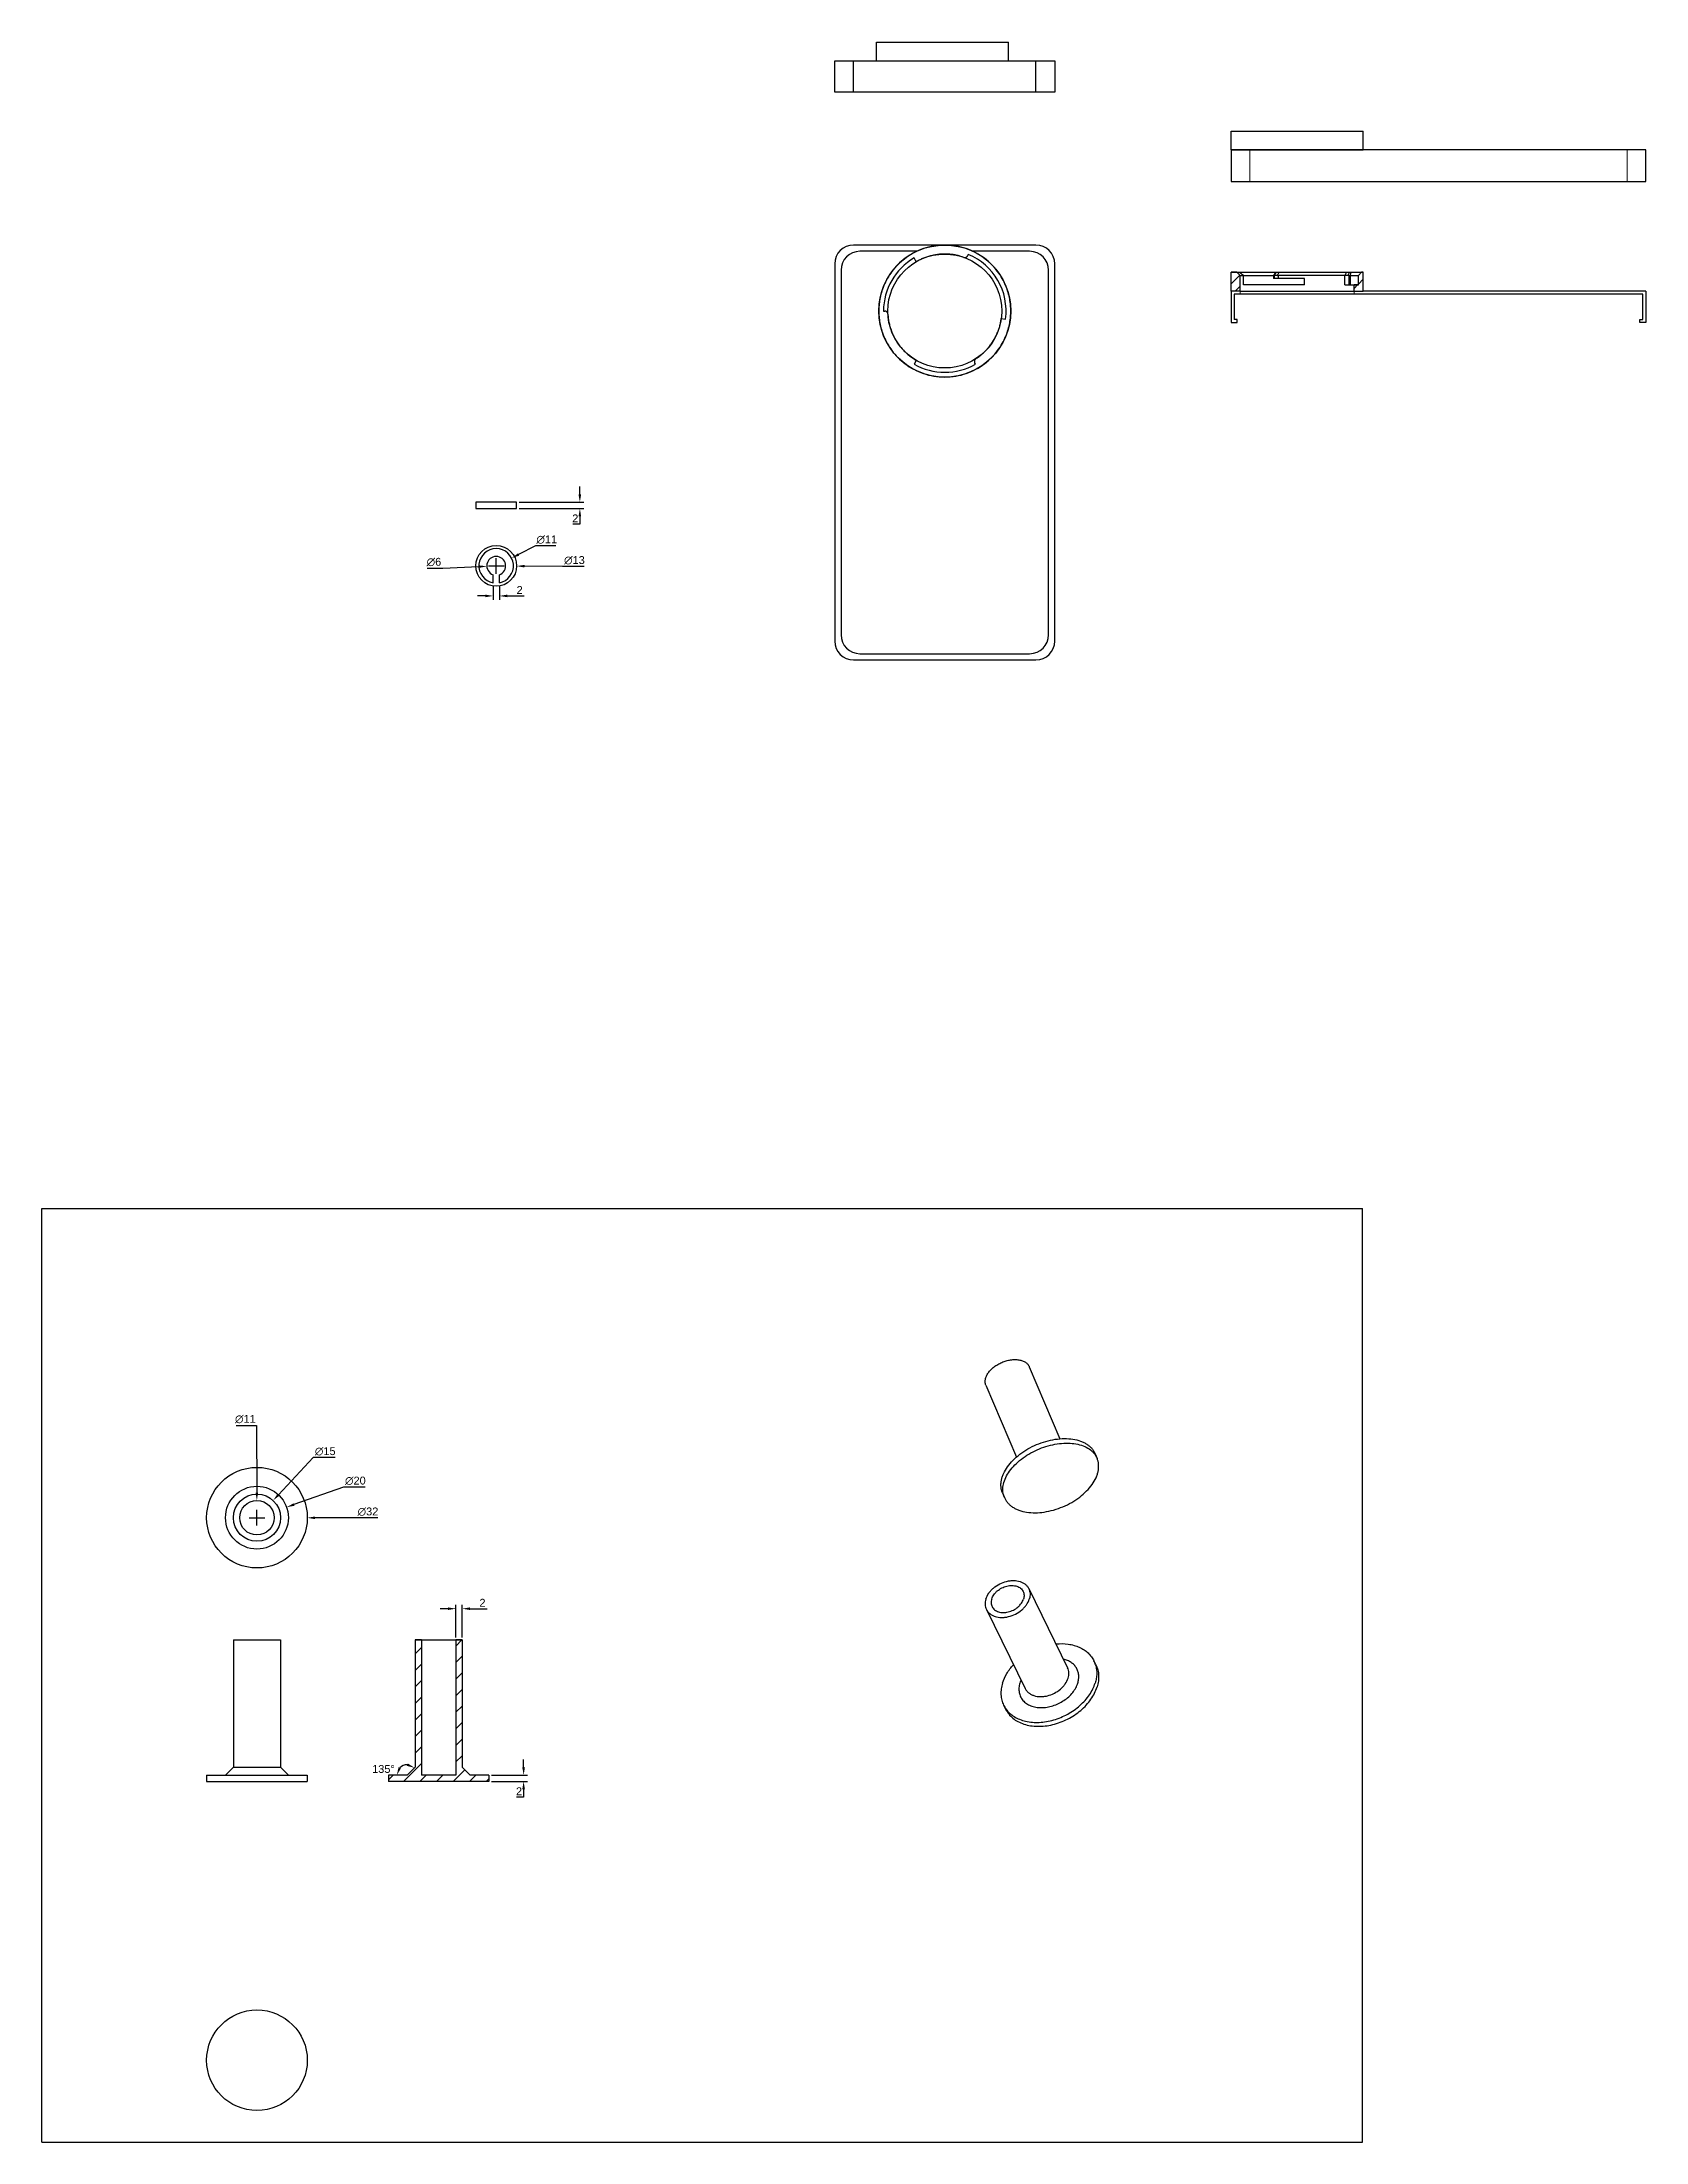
# Model space of a CAD drawing. Header units: millimetres. Extents: x 1074 to 3290, y 957 to 1671.
# Drawn here: x 2780 to 3290, y 957 to 1625 of the extents above; entities that cross this region are included whole.
import ezdxf

# ---------------------------------------------------------------- set-up
doc = ezdxf.new("R2010")
doc.units = ezdxf.units.MM
doc.linetypes.add('CENTER2', pattern=[25, 16, -3, 3, -3])
doc.layers.add('02___PRT_ALL_AXES', color=7, linetype='Continuous')
doc.layers.add('axis lines', color=7, linetype='CENTER2', lineweight=0)
doc.layers.add('Outlines', color=7, linetype='Continuous', lineweight=30)
doc.styles.get("Standard").update_dxf_attribs({"font": 'arial.ttf'})
doc.dimstyles.new('ISO-25', dxfattribs={"dimscale": 0, "dimtxt": 2.5, "dimasz": 2.5, "dimexe": 1.254, "dimexo": 0.8, "dimtad": 1, "dimtoh": 1, "dimdec": 1, "dimrnd": 0.5, "dimdsep": 46, "dimtxsty": 'Standard', "dimcen": 2.5, "dimadec": 0, "dimazin": 0, "dimtfac": 1, "dimtdec": 1, "dimtofl": 0, "dimtmove": 0, "dimatfit": 3, "dimfxl": 1, "dimarcsym": 0})

# ---------------------------------------------------------------- blocks, each defined once
blk = doc.blocks.new('*D198')
at = {"color": 0, "lineweight": -2, "transparency": 16777216}
for p, q in [((2933.31, 1075.81), (2933.31, 1078.31)), ((2923.08, 1073.31), (2934.57, 1073.31)), ((2923.08, 1071.31), (2934.57, 1071.31)), ((2933.31, 1066.31), (2931.03, 1066.31)), ((2933.31, 1068.81), (2933.31, 1066.31))]:
    blk.add_line(p, q, dxfattribs=at)
at = {"color": 0, "transparency": 16777216}
for points in [[(2932.89, 1075.81), (2933.73, 1075.81), (2933.31, 1073.31)], [(2932.89, 1068.81), (2933.73, 1068.81), (2933.31, 1071.31)]]:
    blk.add_solid(points, dxfattribs=at)
at = {"layer": 'Defpoints', "color": 0, "transparency": 16777216}
for p in [(2922.28, 1073.31), (2922.28, 1071.31), (2933.31, 1071.31)]:
    blk.add_point(p, dxfattribs=at)
at = {"color": 0, "transparency": 16777216, "insert": (2931.86, 1068.19), "char_height": 2.5, "attachment_point": 5}
blk.add_mtext('2', dxfattribs=at)
blk = doc.blocks.new('*D199')
at = {"color": 0, "lineweight": -2, "transparency": 16777216}
for p, q in [((2909.28, 1126.27), (2906.78, 1126.27)), ((2911.78, 1117.11), (2911.78, 1127.52)), ((2913.78, 1117.11), (2913.78, 1127.52)), ((2916.28, 1126.27), (2921.69, 1126.27))]:
    blk.add_line(p, q, dxfattribs=at)
at = {"color": 0, "transparency": 16777216}
for points in [[(2909.28, 1126.68), (2909.28, 1125.85), (2911.78, 1126.27)], [(2916.28, 1126.68), (2916.28, 1125.85), (2913.78, 1126.27)]]:
    blk.add_solid(points, dxfattribs=at)
at = {"layer": 'Defpoints', "color": 0, "transparency": 16777216}
for p in [(2913.78, 1126.27), (2911.78, 1116.31), (2913.78, 1116.31)]:
    blk.add_point(p, dxfattribs=at)
at = {"color": 0, "transparency": 16777216, "insert": (2920.23, 1128.15), "char_height": 2.5, "attachment_point": 5}
blk.add_mtext('2', dxfattribs=at)
blk = doc.blocks.new('*D200')
at = {"color": 0, "lineweight": -2, "transparency": 16777216}
for p, q in [((2848.49, 1152.72), (2848.49, 1157.72)), ((2845.99, 1155.22), (2850.99, 1155.22)), ((2880.04, 1155.15), (2866.99, 1155.18)), ((2886.94, 1155.15), (2880.04, 1155.15))]:
    blk.add_line(p, q, dxfattribs=at)
at = {"color": 0, "transparency": 16777216}
blk.add_solid([(2866.99, 1155.59), (2866.99, 1154.76), (2864.49, 1155.18)], dxfattribs=at)
at = {"layer": 'Defpoints', "color": 0, "transparency": 16777216}
for p in [(2832.49, 1155.25), (2864.49, 1155.18)]:
    blk.add_point(p, dxfattribs=at)
at = {"color": 0, "transparency": 16777216, "insert": (2883.8, 1157.12), "char_height": 2.5, "attachment_point": 5}
blk.add_mtext('∅32', dxfattribs=at)
blk = doc.blocks.new('*D201')
at = {"color": 0, "lineweight": -2, "transparency": 16777216}
for p, q in [((2876.02, 1164.96), (2860.27, 1159.39)), ((2882.94, 1164.96), (2876.02, 1164.96)), ((2848.49, 1152.72), (2848.49, 1157.72)), ((2845.99, 1155.22), (2850.99, 1155.22))]:
    blk.add_line(p, q, dxfattribs=at)
at = {"color": 0, "transparency": 16777216}
blk.add_solid([(2860.13, 1159.78), (2860.41, 1159), (2857.92, 1158.56)], dxfattribs=at)
at = {"layer": 'Defpoints', "color": 0, "transparency": 16777216}
for p in [(2857.92, 1158.56), (2839.06, 1151.88)]:
    blk.add_point(p, dxfattribs=at)
at = {"color": 0, "transparency": 16777216, "insert": (2879.79, 1166.93), "char_height": 2.5, "attachment_point": 5}
blk.add_mtext('∅20', dxfattribs=at)
blk = doc.blocks.new('*D202')
at = {"color": 0, "lineweight": -2, "transparency": 16777216}
for p, q in [((2866.42, 1174.33), (2855.33, 1162.51)), ((2873.36, 1174.33), (2866.42, 1174.33)), ((2848.49, 1152.72), (2848.49, 1157.72)), ((2845.99, 1155.22), (2850.99, 1155.22))]:
    blk.add_line(p, q, dxfattribs=at)
at = {"color": 0, "transparency": 16777216}
blk.add_solid([(2855.03, 1162.8), (2855.64, 1162.23), (2853.62, 1160.69)], dxfattribs=at)
at = {"layer": 'Defpoints', "color": 0, "transparency": 16777216}
for p in [(2853.62, 1160.69), (2843.36, 1149.75)]:
    blk.add_point(p, dxfattribs=at)
at = {"color": 0, "transparency": 16777216, "insert": (2870.2, 1176.3), "char_height": 2.5, "attachment_point": 5}
blk.add_mtext('∅15', dxfattribs=at)
blk = doc.blocks.new('*D203')
at = {"color": 0, "lineweight": -2, "transparency": 16777216}
for p, q in [((2841.89, 1184.59), (2848.33, 1184.59)), ((2848.33, 1184.59), (2848.45, 1163.22)), ((2848.49, 1152.72), (2848.49, 1157.72)), ((2845.99, 1155.22), (2850.99, 1155.22))]:
    blk.add_line(p, q, dxfattribs=at)
at = {"color": 0, "transparency": 16777216}
blk.add_solid([(2848.86, 1163.22), (2848.03, 1163.22), (2848.46, 1160.72)], dxfattribs=at)
at = {"layer": 'Defpoints', "color": 0, "transparency": 16777216}
for p in [(2848.46, 1160.72), (2848.52, 1149.72)]:
    blk.add_point(p, dxfattribs=at)
at = {"color": 0, "transparency": 16777216, "insert": (2844.8, 1186.56), "char_height": 2.5, "attachment_point": 5}
blk.add_mtext('∅11', dxfattribs=at)
blk = doc.blocks.new('*D204')
at = {"color": 0, "lineweight": -2, "transparency": 16777216}
blk.add_arc((2896.28, 1073.31), 3.32, 89.2406, 135.7594, dxfattribs=at)
at = {"color": 0, "transparency": 16777216}
for points in [[(2894.29, 1075.47), (2893.52, 1075.79), (2892.96, 1073.31)], [(2896.49, 1077.02), (2896.16, 1076.25), (2898.63, 1075.66)]]:
    blk.add_solid(points, dxfattribs=at)
at = {"layer": 'Defpoints', "color": 0, "transparency": 16777216}
for p in [(2896.28, 1076.63), (2898.78, 1075.81), (2890.28, 1073.31), (2896.28, 1073.31), (2896.28, 1073.31)]:
    blk.add_point(p, dxfattribs=at)
at = {"color": 0, "transparency": 16777216, "insert": (2888.73, 1075.26), "char_height": 2.5, "attachment_point": 5}
blk.add_mtext('135°', dxfattribs=at)
blk = doc.blocks.new('*D279')
at = {"color": 0, "lineweight": -2, "transparency": 16777216}
for p, q in [((2951.2, 1480.73), (2951.2, 1483.23)), ((2931.89, 1478.23), (2952.45, 1478.23)), ((2931.89, 1476.23), (2952.45, 1476.23)), ((2951.2, 1471.23), (2948.92, 1471.23)), ((2951.2, 1473.73), (2951.2, 1471.23))]:
    blk.add_line(p, q, dxfattribs=at)
at = {"color": 0, "transparency": 16777216}
for points in [[(2950.78, 1480.73), (2951.61, 1480.73), (2951.2, 1478.23)], [(2950.78, 1473.73), (2951.61, 1473.73), (2951.2, 1476.23)]]:
    blk.add_solid(points, dxfattribs=at)
at = {"layer": 'Defpoints', "color": 0, "transparency": 16777216}
for p in [(2931.09, 1478.23), (2931.09, 1476.23), (2951.2, 1476.23)]:
    blk.add_point(p, dxfattribs=at)
at = {"color": 0, "transparency": 16777216, "insert": (2949.74, 1473.11), "char_height": 2.5, "attachment_point": 5}
blk.add_mtext('2', dxfattribs=at)
blk = doc.blocks.new('*D280')
at = {"color": 0, "lineweight": -2, "transparency": 16777216}
for p, q in [((2922.09, 1458), (2927.09, 1458)), ((2924.59, 1455.5), (2924.59, 1460.5)), ((2945.69, 1457.79), (2933.59, 1457.91)), ((2952.62, 1457.79), (2945.69, 1457.79))]:
    blk.add_line(p, q, dxfattribs=at)
at = {"color": 0, "transparency": 16777216}
blk.add_solid([(2933.6, 1458.32), (2933.59, 1457.49), (2931.09, 1457.93)], dxfattribs=at)
at = {"layer": 'Defpoints', "color": 0, "transparency": 16777216}
for p in [(2918.09, 1458.06), (2931.09, 1457.93)]:
    blk.add_point(p, dxfattribs=at)
at = {"color": 0, "transparency": 16777216, "insert": (2949.47, 1459.76), "char_height": 2.5, "attachment_point": 5}
blk.add_mtext('∅13', dxfattribs=at)
blk = doc.blocks.new('*D281')
at = {"color": 0, "lineweight": -2, "transparency": 16777216}
for p, q in [((2937.13, 1464.38), (2931.72, 1461.63)), ((2943.58, 1464.38), (2937.13, 1464.38)), ((2922.09, 1458), (2927.09, 1458)), ((2924.59, 1455.5), (2924.59, 1460.5))]:
    blk.add_line(p, q, dxfattribs=at)
at = {"color": 0, "transparency": 16777216}
blk.add_solid([(2931.53, 1462), (2931.91, 1461.26), (2929.49, 1460.49)], dxfattribs=at)
at = {"layer": 'Defpoints', "color": 0, "transparency": 16777216}
for p in [(2929.49, 1460.49), (2919.69, 1455.5)]:
    blk.add_point(p, dxfattribs=at)
at = {"color": 0, "transparency": 16777216, "insert": (2940.67, 1466.35), "char_height": 2.5, "attachment_point": 5}
blk.add_mtext('∅11', dxfattribs=at)
blk = doc.blocks.new('*D282')
at = {"color": 0, "lineweight": -2, "transparency": 16777216}
for p, q in [((2902.61, 1457.24), (2907.59, 1457.24)), ((2907.59, 1457.24), (2919.1, 1457.75)), ((2922.09, 1458), (2927.09, 1458)), ((2924.59, 1455.5), (2924.59, 1460.5))]:
    blk.add_line(p, q, dxfattribs=at)
at = {"color": 0, "transparency": 16777216}
blk.add_solid([(2919.08, 1458.17), (2919.12, 1457.34), (2921.59, 1457.86)], dxfattribs=at)
at = {"layer": 'Defpoints', "color": 0, "transparency": 16777216}
for p in [(2921.59, 1457.86), (2927.59, 1458.13)]:
    blk.add_point(p, dxfattribs=at)
at = {"color": 0, "transparency": 16777216, "insert": (2904.79, 1459.21), "char_height": 2.5, "attachment_point": 5}
blk.add_mtext('∅6', dxfattribs=at)
blk = doc.blocks.new('*D283')
at = {"color": 0, "lineweight": -2, "transparency": 16777216}
for p, q in [((2923.59, 1451.79), (2923.59, 1447.19)), ((2925.59, 1451.79), (2925.59, 1447.19)), ((2921.09, 1448.44), (2918.59, 1448.44)), ((2928.09, 1448.44), (2933.5, 1448.44))]:
    blk.add_line(p, q, dxfattribs=at)
at = {"color": 0, "transparency": 16777216}
for points in [[(2921.09, 1448.86), (2921.09, 1448.03), (2923.59, 1448.44)], [(2928.09, 1448.86), (2928.09, 1448.03), (2925.59, 1448.44)]]:
    blk.add_solid(points, dxfattribs=at)
at = {"layer": 'Defpoints', "color": 0, "transparency": 16777216}
for p in [(2923.59, 1452.59), (2925.59, 1452.59), (2925.59, 1448.44)]:
    blk.add_point(p, dxfattribs=at)
at = {"color": 0, "transparency": 16777216, "insert": (2932.04, 1450.32), "char_height": 2.5, "attachment_point": 5}
blk.add_mtext('2', dxfattribs=at)

msp = doc.modelspace()

# ---------------------------------------------------------------- hatches: boundary and pattern name
at = {"linetype": 'Continuous'}
h = msp.add_hatch(dxfattribs=at)
h.set_pattern_fill('C', color=2, scale=2.610856, angle=45, style=0, pattern_type=0)
h.set_pattern_definition([(45, (3048.5572, 1334.614), (-1.846154, 1.846154), [])])
edge = h.paths.add_edge_path()
edge.add_line((3200.33, 1545.4), (3197.46, 1545.4))
edge.add_line((3197.46, 1545.4), (3197.46, 1547.4))
edge.add_line((3198.83, 1547.4), (3197.46, 1547.4))
edge.add_line((3198.83, 1547.4), (3198.83, 1550.4))
edge.add_line((3198.83, 1550.4), (3199.83, 1551.4))
edge.add_line((3200.33, 1551.4), (3199.83, 1551.4))
edge.add_line((3200.33, 1545.4), (3200.33, 1551.4))
edge = h.paths.add_edge_path()
edge.add_line((3161.21, 1545.4), (3158.33, 1545.4))
edge.add_line((3158.33, 1545.4), (3158.33, 1551.4))
edge.add_line((3160.21, 1551.4), (3158.33, 1551.4))
edge.add_line((3161.21, 1550.4), (3160.21, 1551.4))
edge.add_line((3161.21, 1545.4), (3161.21, 1550.4))
h = msp.add_hatch(dxfattribs=at)
h.set_pattern_fill('E', color=2, scale=3.725909, angle=45, style=0, pattern_type=0)
h.set_pattern_definition([(45, (2796.1124, 909.1365), (-2.634615, 2.634615), [])])
edge = h.paths.add_edge_path()
edge.add_line((2911.78, 1073.31), (2900.78, 1073.31))
edge.add_line((2911.78, 1116.31), (2911.78, 1073.31))
edge.add_line((2913.78, 1116.31), (2911.78, 1116.31))
edge.add_line((2913.78, 1116.31), (2913.78, 1075.81))
edge.add_line((2913.78, 1075.81), (2916.28, 1073.31))
edge.add_line((2922.28, 1073.31), (2916.28, 1073.31))
edge.add_line((2922.28, 1073.31), (2922.28, 1071.31))
edge.add_line((2922.28, 1071.31), (2890.28, 1071.31))
edge.add_line((2890.28, 1073.31), (2890.28, 1071.31))
edge.add_line((2896.28, 1073.31), (2890.28, 1073.31))
edge.add_line((2898.78, 1075.81), (2896.28, 1073.31))
edge.add_line((2898.78, 1116.31), (2898.78, 1075.81))
edge.add_line((2900.78, 1116.31), (2898.78, 1116.31))
edge.add_line((2900.78, 1116.31), (2900.78, 1073.31))

# ---------------------------------------------------------------- linework, layer by layer
for p, q in [((3038.28, 1608.65), (3038.28, 1618.65)), ((3096.28, 1608.65), (3096.28, 1618.65)), ((3161.21, 1545.4), (3200.33, 1545.4)), ((2838.49, 1073.31), (2858.49, 1073.31))]:
    msp.add_line(p, q)
at = {"color": 7, "linetype": 'Continuous'}
for p, q in [((3074.74, 1557.08), (3074.59, 1556.71)), ((3074.74, 1557.08), (3074.59, 1556.71)), ((3058.22, 1554.76), (3057.53, 1555.95)), ((3058.22, 1554.76), (3057.53, 1555.95)), ((3158.33, 1545.4), (3158.33, 1551.4)), ((3160.21, 1551.4), (3158.33, 1551.4)), ((3161.21, 1550.4), (3160.21, 1551.4)), ((3161.21, 1550.4), (3160.21, 1551.4)), ((3161.12, 1551.38), (3161.1, 1551.4)), ((3161.21, 1545.4), (3161.21, 1550.4)), ((3161.21, 1545.4), (3161.21, 1550.4)), ((3161.21, 1550.4), (3162.25, 1550.4)), ((3162.25, 1547.4), (3162.25, 1550.4)), ((3162.29, 1550.44), (3162.27, 1550.46)), ((3162.3, 1550.44), (3162.29, 1550.44)), ((3162.3, 1547.4), (3162.3, 1550.44)), ((3162.3, 1550.4), (3172.02, 1550.4)), ((3171.87, 1550.4), (3171.87, 1549.4)), ((3172.02, 1550.4), (3172.02, 1549.4)), ((3173.28, 1550.4), (3173.28, 1549.4)), ((3194.53, 1550.4), (3173.28, 1550.4)), ((3194.53, 1547.4), (3194.53, 1550.4)), ((3195.87, 1550.4), (3198.83, 1550.4)), ((3195.87, 1547.4), (3195.87, 1550.4)), ((3196.22, 1550.4), (3196.22, 1547.4)), ((3198.83, 1550.4), (3199.83, 1551.4)), ((3198.83, 1550.4), (3199.83, 1551.4)), ((3198.83, 1547.4), (3198.83, 1550.4)), ((3198.83, 1547.4), (3198.83, 1550.4)), ((3200.33, 1551.4), (3199.83, 1551.4)), ((3200.33, 1545.4), (3200.33, 1551.4)), ((3161.21, 1545.4), (3158.33, 1545.4)), ((3181.7, 1547.4), (3162.25, 1547.4)), ((3181.7, 1549.4), (3171.87, 1549.4)), ((3181.7, 1547.4), (3181.7, 1549.4)), ((3194.53, 1547.4), (3198.83, 1547.4)), ((3197.46, 1545.4), (3197.46, 1547.4)), ((3198.83, 1547.4), (3197.46, 1547.4)), ((3197.46, 1545.4), (3197.46, 1547.4)), ((3047.78, 1539.07), (3048.18, 1539.07)), ((3047.78, 1539.07), (3048.18, 1539.07)), ((3085.25, 1536.7), (3086.61, 1536.52)), ((3085.25, 1536.7), (3086.61, 1536.52)), ((3058.22, 1523.37), (3057.53, 1522.18)), ((3058.22, 1523.37), (3057.53, 1522.18)), ((3077.03, 1522.18), (3076.83, 1522.53)), ((3077.03, 1522.18), (3076.83, 1522.53)), ((2780.11, 956.61), (2780.11, 1253.61)), ((2780.11, 1253.61), (3200.11, 1253.61)), ((3200.11, 956.61), (3200.11, 1253.61)), ((3094.17, 1203.24), (3103.87, 1180.29)), ((3080.35, 1197.4), (3090.06, 1174.45)), ((2900.78, 1116.31), (2900.78, 1073.31)), ((2911.78, 1116.31), (2911.78, 1073.31)), ((2840.99, 1075.81), (2855.99, 1075.81)), ((2911.78, 1073.31), (2900.78, 1073.31)), ((2780.11, 956.61), (3200.11, 956.61))]:
    msp.add_line(p, q, dxfattribs=at)
for centre, radius in [((3067.28, 1539.07), 21), ((2848.49, 1155.22), 10)]:
    msp.add_circle(centre, radius, dxfattribs=at)
for centre, radius, start, end in [((3067.28, 1539.07), 19.5, 352.5, 67.5), ((3067.28, 1539.07), 19.5, 352.5, 67.5), ((3067.28, 1539.07), 19.5, 120, 180), ((3067.28, 1539.07), 19.5, 120, 180), ((3225.48, 1629.95), 101.57, 230.67624, 231.50748), ((3242.65, 1512.09), 80.49, 150.75935, 151.57197), ((3246.85, 1508.9), 85.48, 150.17978, 150.92517), ((3235.98, 1517.57), 70.99, 151.54032, 152.42648), ((3167.15, 1560.12), 29.2, 340.62363, 342.62821), ((3168.28, 1559.54), 28.83, 341.60423, 343.62069), ((3169.5, 1560.18), 28.45, 339.90613, 342.03624), ((3067.28, 1539.07), 19.5, 240, 300), ((3067.28, 1539.07), 19.5, 240, 300)]:
    msp.add_arc(centre, radius, start, end, dxfattribs=at)
for points, weights in [([(3088.28, 1539.07), (3088.28, 1581.07), (3046.28, 1581.07), (3046.28, 1539.07)], [1, 0.3333333333, 0.3333333333, 1]), ([(3073.33, 1556.15), (3068.25, 1557.95), (3062.88, 1557.46), (3058.22, 1554.76)], [1, 0.9387553556, 0.9387553556, 1]), ([(3046.28, 1539.07), (3046.28, 1497.07), (3088.28, 1497.07), (3088.28, 1539.07)], [1, 0.3333333333, 0.3333333333, 1]), ([(3049.18, 1538.12), (3049.51, 1531.85), (3052.78, 1526.51), (3058.22, 1523.37)], [1, 0.9192037036, 0.9192037036, 1]), ([(3077.15, 1523.87), (3081.67, 1526.8), (3084.55, 1531.36), (3085.25, 1536.7)], [1, 0.9387553556, 0.9387553556, 1])]:
    msp.add_rational_spline(points, weights, degree=3, dxfattribs=at)
for points in [[(3073.33, 1556.15), (3073.41, 1556.12), (3073.58, 1556.09), (3073.83, 1556.1), (3074.08, 1556.17), (3074.29, 1556.3), (3074.47, 1556.49), (3074.55, 1556.63), (3074.59, 1556.71)], [(3049.18, 1538.12), (3049.17, 1538.21), (3049.14, 1538.37), (3049.04, 1538.6), (3048.88, 1538.8), (3048.67, 1538.95), (3048.43, 1539.05), (3048.27, 1539.07), (3048.18, 1539.07)], [(3077.15, 1523.87), (3077.08, 1523.82), (3076.95, 1523.71), (3076.8, 1523.5), (3076.71, 1523.26), (3076.68, 1523.01), (3076.72, 1522.76), (3076.79, 1522.6), (3076.83, 1522.53)]]:
    msp.add_open_spline(points, degree=3, dxfattribs=at)
for points, knots in [([(3073.33, 1556.15), (3073.45, 1556.11), (3073.7, 1556.07), (3074.08, 1556.16), (3074.4, 1556.38), (3074.54, 1556.6), (3074.59, 1556.71)], [0, 0, 0, 0, 0.250007, 0.5, 0.749993, 1, 1, 1, 1]), ([(3162.25, 1550.4), (3162.26, 1550.4), (3162.28, 1550.41), (3162.3, 1550.43), (3162.3, 1550.44)], [0, 0, 0, 0, 0.537544, 1, 1, 1, 1]), ([(3172.02, 1550.4), (3172.04, 1550.4), (3172.08, 1550.41), (3172.12, 1550.43), (3172.15, 1550.44)], [0, 0, 0, 0, 0.437396, 1, 1, 1, 1]), ([(3172.15, 1550.44), (3172.2, 1550.46), (3172.34, 1550.49), (3172.64, 1550.51), (3172.88, 1550.48), (3173.04, 1550.44)], [0, 0, 0, 0, 0.201632, 0.444861, 1, 1, 1, 1]), ([(3173.04, 1550.44), (3173.06, 1550.43), (3173.14, 1550.41), (3173.22, 1550.4), (3173.28, 1550.4)], [0, 0, 0, 0, 0.254854, 1, 1, 1, 1]), ([(3194.53, 1550.4), (3194.54, 1550.4), (3194.6, 1550.41), (3194.65, 1550.42), (3194.69, 1550.44)], [0, 0, 0, 0, 0.220188, 1, 1, 1, 1]), ([(3194.69, 1550.44), (3194.75, 1550.46), (3194.9, 1550.49), (3195.22, 1550.51), (3195.47, 1550.48), (3195.64, 1550.44)], [0, 0, 0, 0, 0.219262, 0.46927, 1, 1, 1, 1]), ([(3195.64, 1550.44), (3195.66, 1550.43), (3195.74, 1550.41), (3195.81, 1550.4), (3195.87, 1550.4)], [0, 0, 0, 0, 0.259916, 1, 1, 1, 1]), ([(3049.18, 1538.12), (3049.17, 1538.24), (3049.11, 1538.5), (3048.89, 1538.81), (3048.56, 1539.02), (3048.31, 1539.07), (3048.18, 1539.07)], [0, 0, 0, 0, 0.250007, 0.5, 0.749993, 1, 1, 1, 1]), ([(3077.15, 1523.87), (3077.04, 1523.8), (3076.86, 1523.62), (3076.7, 1523.27), (3076.68, 1522.88), (3076.77, 1522.64), (3076.83, 1522.53)], [0, 0, 0, 0, 0.250007, 0.5, 0.749993, 1, 1, 1, 1]), ([(3109.59, 1102.61), (3109.72, 1103.03), (3109.9, 1103.88), (3109.92, 1105.14), (3109.68, 1106.34), (3109.18, 1107.44), (3108.43, 1108.41), (3107.46, 1109.21), (3106.31, 1109.83), (3105.46, 1110.1), (3105.01, 1110.2)], [0, 0, 0, 0, 0.130572, 0.25485, 0.374728, 0.492806, 0.611992, 0.735004, 0.863931, 1, 1, 1, 1]), ([(3091.17, 1102.61), (3091.01, 1102.12), (3090.81, 1101.12), (3090.88, 1099.62), (3091.31, 1098.24), (3092.11, 1097.02), (3093.24, 1096.04), (3094.63, 1095.31), (3096.23, 1094.87), (3097.99, 1094.73), (3099.83, 1094.89), (3102.32, 1095.49), (3104.68, 1096.63), (3106.71, 1098.21), (3107.98, 1099.56), (3108.97, 1101.03), (3109.43, 1102.09), (3109.59, 1102.61)], [0, 0, 0, 0, 0.057299, 0.111452, 0.163789, 0.216048, 0.269993, 0.32699, 0.387782, 0.452456, 0.520542, 0.591152, 0.734784, 0.805556, 0.873893, 0.938875, 1, 1, 1, 1]), ([(3091.53, 1103.57), (3091.5, 1103.49), (3091.36, 1103.18), (3091.24, 1102.86), (3091.17, 1102.61)], [0, 0, 0, 0, 0.25399, 1, 1, 1, 1]), ([(3092.88, 1100.86), (3093.01, 1100.61), (3093.32, 1100.11), (3093.96, 1099.48), (3094.73, 1098.97), (3095.95, 1098.46), (3097.35, 1098.25), (3098.79, 1098.33), (3100.32, 1098.6), (3102.17, 1099.3), (3103.82, 1100.38), (3104.93, 1101.45), (3105.83, 1102.56), (3106.32, 1103.52), (3106.52, 1104.17)], [0, 0, 0, 0, 0.050746, 0.10263, 0.156609, 0.213339, 0.335626, 0.401208, 0.469009, 0.608178, 0.746937, 0.814256, 0.879207, 1, 1, 1, 1]), ([(3106.52, 1104.17), (3106.61, 1104.45), (3106.74, 1105.03), (3106.78, 1105.89), (3106.66, 1106.71), (3106.47, 1107.23), (3106.35, 1107.47)], [0, 0, 0, 0, 0.264407, 0.517093, 0.760912, 1, 1, 1, 1])]:
    msp.add_open_spline(points, degree=3, knots=knots, dxfattribs=at)
at = {"layer": '02___PRT_ALL_AXES', "color": 7, "linetype": 'Continuous'}
for p, q in [((3045.55, 1618.65), (3087.55, 1618.65)), ((3158.33, 1590.3), (3200.33, 1590.3)), ((3094.17, 1203.24), (3103.87, 1180.29)), ((3080.35, 1197.4), (3090.06, 1174.45)), ((3114.97, 1175.4), (3114.98, 1175.38)), ((3115.11, 1175.53), (3115.72, 1174.09)), ((3085.64, 1163.07), (3086.25, 1161.63)), ((3093.99, 1132.65), (3106.35, 1107.47)), ((3080.53, 1126.04), (3092.88, 1100.86)), ((3114.74, 1109.66), (3115.35, 1108.42)), ((3086.01, 1095.57), (3086.62, 1094.32))]:
    msp.add_line(p, q, dxfattribs=at)
for centre, radius in [((2848.49, 1155.22), 7.5), ((2848.49, 982.62), 16)]:
    msp.add_circle(centre, radius, dxfattribs=at)
for centre, start, end in [((3107.23, 1105.98), 16.68966, 26.13245), ((3093.53, 1099.25), 206.14551, 215.5863)]:
    msp.add_arc(centre, 8.37, start, end, dxfattribs=at)
for points, knots in [([(3080.35, 1197.4), (3080.29, 1197.54), (3080.2, 1197.84), (3080.09, 1198.46), (3080.15, 1199.31), (3080.49, 1200.33), (3081.08, 1201.34), (3081.91, 1202.32), (3082.94, 1203.21), (3084.13, 1204), (3085.43, 1204.64), (3086.81, 1205.13), (3088.2, 1205.44), (3089.56, 1205.55), (3090.83, 1205.47), (3091.98, 1205.19), (3092.95, 1204.72), (3093.59, 1204.17), (3093.97, 1203.66), (3094.11, 1203.38), (3094.17, 1203.24)], [0, 0, 0, 0, 0.023694, 0.047761, 0.098079, 0.153045, 0.213547, 0.279519, 0.350169, 0.424201, 0.5, 0.575799, 0.649831, 0.720481, 0.786453, 0.846955, 0.901921, 0.952239, 0.976306, 1, 1, 1, 1]), ([(3085.64, 1163.07), (3085.51, 1163.37), (3085.31, 1164), (3085.14, 1164.98), (3085.13, 1166.01), (3085.26, 1167.07), (3085.54, 1168.15), (3086.12, 1169.63), (3087.2, 1171.48), (3088.97, 1173.55), (3091.16, 1175.46), (3093.69, 1177.14), (3096.48, 1178.52), (3099.41, 1179.55), (3102.38, 1180.21), (3105.28, 1180.45), (3108, 1180.27), (3110.08, 1179.76), (3111.54, 1179.14), (3112.51, 1178.59), (3113.36, 1177.95), (3114.09, 1177.22), (3114.68, 1176.42), (3114.99, 1175.83), (3115.11, 1175.53)], [0, 0, 0, 0, 0.023688, 0.047741, 0.07247, 0.098159, 0.12502, 0.153195, 0.213671, 0.279614, 0.350234, 0.424234, 0.5, 0.575766, 0.649766, 0.720386, 0.786329, 0.846805, 0.87498, 0.901841, 0.92753, 0.952259, 0.976312, 1, 1, 1, 1]), ([(3086.25, 1161.63), (3086.13, 1161.91), (3085.93, 1162.51), (3085.76, 1163.44), (3085.73, 1164.42), (3085.87, 1165.78), (3086.4, 1167.55), (3087.53, 1169.61), (3089.11, 1171.61), (3091.09, 1173.48), (3093.42, 1175.15), (3096, 1176.58), (3098.74, 1177.7), (3101.57, 1178.49), (3104.38, 1178.92), (3107.07, 1178.97), (3109.56, 1178.64), (3111.77, 1177.94), (3113.34, 1177.03), (3114.36, 1176.14), (3114.78, 1175.65), (3114.97, 1175.4)], [0, 0, 0, 0, 0.023404, 0.047137, 0.071478, 0.096687, 0.150368, 0.209197, 0.273245, 0.341924, 0.414174, 0.488621, 0.563717, 0.637862, 0.70953, 0.777396, 0.840477, 0.898297, 0.951072, 0.975924, 1, 1, 1, 1]), ([(3086.25, 1161.63), (3086.38, 1161.33), (3086.68, 1160.74), (3087.28, 1159.93), (3088, 1159.21), (3088.86, 1158.57), (3089.82, 1158.01), (3091.29, 1157.39), (3093.37, 1156.89), (3096.09, 1156.71), (3098.98, 1156.95), (3101.95, 1157.6), (3104.89, 1158.64), (3107.67, 1160.02), (3110.21, 1161.7), (3112.4, 1163.61), (3114.16, 1165.68), (3115.25, 1167.52), (3115.83, 1169.01), (3116.1, 1170.09), (3116.24, 1171.14), (3116.22, 1172.17), (3116.06, 1173.16), (3115.85, 1173.79), (3115.72, 1174.09)], [0, 0, 0, 0, 0.023688, 0.047741, 0.07247, 0.098159, 0.12502, 0.153195, 0.213671, 0.279614, 0.350234, 0.424234, 0.5, 0.575766, 0.649766, 0.720386, 0.786329, 0.846805, 0.87498, 0.901841, 0.92753, 0.952259, 0.976312, 1, 1, 1, 1]), ([(3114.98, 1175.38), (3115.06, 1175.28), (3115.34, 1174.87), (3115.58, 1174.43), (3115.72, 1174.09)], [0, 0, 0, 0, 0.252205, 1, 1, 1, 1]), ([(3080.35, 1129.34), (3080.26, 1129.06), (3080.14, 1128.49), (3080.1, 1127.62), (3080.22, 1126.8), (3080.41, 1126.28), (3080.53, 1126.04)], [0, 0, 0, 0, 0.264406, 0.517093, 0.760912, 1, 1, 1, 1]), ([(3080.35, 1129.34), (3080.56, 1130), (3081.05, 1130.95), (3081.95, 1132.07), (3083.06, 1133.13), (3084.71, 1134.22), (3086.56, 1134.91), (3088.08, 1135.18), (3089.53, 1135.26), (3090.93, 1135.06), (3092.15, 1134.54), (3092.92, 1134.03), (3093.55, 1133.4), (3093.87, 1132.91), (3093.99, 1132.65)], [0, 0, 0, 0, 0.120793, 0.185745, 0.253064, 0.391824, 0.530993, 0.598794, 0.664376, 0.786661, 0.843392, 0.897371, 0.949254, 1, 1, 1, 1]), ([(3080.53, 1126.04), (3080.65, 1125.78), (3080.97, 1125.29), (3081.6, 1124.66), (3082.37, 1124.15), (3083.6, 1123.63), (3084.99, 1123.43), (3086.44, 1123.5), (3087.96, 1123.78), (3089.81, 1124.47), (3091.46, 1125.56), (3092.57, 1126.62), (3093.47, 1127.74), (3093.97, 1128.69), (3094.17, 1129.34)], [0, 0, 0, 0, 0.050746, 0.102629, 0.156608, 0.213339, 0.335624, 0.401206, 0.469007, 0.608176, 0.746936, 0.814255, 0.879207, 1, 1, 1, 1]), ([(3082.2, 1129.34), (3082.13, 1129.14), (3082.04, 1128.72), (3082.01, 1128.08), (3082.1, 1127.48), (3082.24, 1127.1), (3082.32, 1126.92)], [0, 0, 0, 0, 0.264379, 0.517104, 0.760909, 1, 1, 1, 1]), ([(3082.2, 1129.34), (3082.34, 1129.82), (3082.7, 1130.52), (3083.37, 1131.34), (3084.18, 1132.12), (3085.39, 1132.92), (3086.75, 1133.43), (3087.86, 1133.63), (3088.93, 1133.68), (3089.95, 1133.53), (3090.84, 1133.16), (3091.41, 1132.78), (3091.87, 1132.32), (3092.11, 1131.96), (3092.2, 1131.77)], [0, 0, 0, 0, 0.120796, 0.185744, 0.253064, 0.391824, 0.530993, 0.598794, 0.664376, 0.786662, 0.843391, 0.89737, 0.949254, 1, 1, 1, 1]), ([(3082.32, 1126.92), (3082.42, 1126.73), (3082.65, 1126.37), (3083.11, 1125.91), (3083.68, 1125.53), (3084.57, 1125.15), (3085.6, 1125.01), (3086.66, 1125.06), (3087.78, 1125.26), (3089.13, 1125.77), (3090.34, 1126.57), (3091.16, 1127.35), (3091.82, 1128.17), (3092.18, 1128.86), (3092.33, 1129.34)], [0, 0, 0, 0, 0.050746, 0.10263, 0.156609, 0.213338, 0.335624, 0.401206, 0.469007, 0.608176, 0.746936, 0.814256, 0.879204, 1, 1, 1, 1]), ([(3092.2, 1131.77), (3092.29, 1131.59), (3092.42, 1131.21), (3092.51, 1130.61), (3092.49, 1129.97), (3092.39, 1129.55), (3092.33, 1129.34)], [0, 0, 0, 0, 0.239091, 0.482896, 0.735621, 1, 1, 1, 1]), ([(3093.99, 1132.65), (3094.11, 1132.41), (3094.3, 1131.89), (3094.42, 1131.06), (3094.39, 1130.2), (3094.26, 1129.63), (3094.17, 1129.34)], [0, 0, 0, 0, 0.239088, 0.482907, 0.735594, 1, 1, 1, 1]), ([(3102.63, 1115.07), (3103.94, 1115.19), (3105.9, 1115.16), (3108.38, 1114.65), (3110.07, 1114.04), (3111.57, 1113.23), (3112.88, 1112.22), (3113.96, 1111.03), (3114.51, 1110.13), (3114.74, 1109.66)], [0, 0, 0, 0, 0.280271, 0.412429, 0.538829, 0.659786, 0.776082, 0.888951, 1, 1, 1, 1]), ([(3085.64, 1102.61), (3085.45, 1102.01), (3085.18, 1100.79), (3085.09, 1098.95), (3085.36, 1097.18), (3085.76, 1096.08), (3086.01, 1095.57)], [0, 0, 0, 0, 0.264425, 0.517084, 0.760916, 1, 1, 1, 1]), ([(3085.64, 1102.61), (3085.97, 1103.67), (3086.94, 1105.76), (3088.34, 1107.59), (3089.14, 1108.45)], [0, 0, 0, 0, 0.481786, 1, 1, 1, 1]), ([(3086.72, 1094.38), (3087.07, 1093.9), (3087.87, 1092.99), (3089.35, 1091.87), (3091.09, 1091.01), (3093.73, 1090.19), (3096.65, 1089.98), (3099.64, 1090.31), (3101.94, 1090.84), (3104.21, 1091.64), (3107.1, 1093.03), (3109.73, 1094.86), (3111.93, 1097.06), (3113.31, 1098.82), (3114.39, 1100.67), (3114.91, 1101.97), (3115.11, 1102.61)], [0, 0, 0, 0, 0.050956, 0.103648, 0.15876, 0.216688, 0.340848, 0.406833, 0.474654, 0.543648, 0.613082, 0.750027, 0.816334, 0.880334, 0.941621, 1, 1, 1, 1]), ([(3115.24, 1108.38), (3115.38, 1107.93), (3115.58, 1107.01), (3115.65, 1105.57), (3115.5, 1104.08), (3115.27, 1103.1), (3115.11, 1102.61)], [0, 0, 0, 0, 0.239216, 0.484207, 0.737296, 1, 1, 1, 1]), ([(3115.35, 1108.42), (3115.61, 1107.9), (3116.01, 1106.8), (3116.27, 1105.04), (3116.19, 1103.2), (3115.91, 1101.98), (3115.72, 1101.37)], [0, 0, 0, 0, 0.239084, 0.482916, 0.735575, 1, 1, 1, 1]), ([(3086.62, 1094.32), (3086.89, 1093.77), (3087.57, 1092.72), (3088.91, 1091.37), (3090.56, 1090.28), (3092.47, 1089.48), (3094.59, 1088.98), (3096.86, 1088.79), (3099.24, 1088.91), (3101.65, 1089.35), (3104.05, 1090.09), (3107.13, 1091.44), (3109.95, 1093.29), (3112.32, 1095.56), (3113.8, 1097.39), (3114.96, 1099.33), (3115.51, 1100.69), (3115.72, 1101.37)], [0, 0, 0, 0, 0.050699, 0.102534, 0.156463, 0.21314, 0.272878, 0.335657, 0.401177, 0.468915, 0.538182, 0.608187, 0.746817, 0.814072, 0.878965, 0.941018, 1, 1, 1, 1])]:
    msp.add_open_spline(points, degree=3, knots=knots, dxfattribs=at)
at = {"layer": 'axis lines'}
for p, q in [((3164.33, 1590.3), (3164.33, 1580.3)), ((3284.33, 1580.3), (3284.33, 1590.3)), ((3161.21, 1545.4), (3161.21, 1544.4)), ((3197.46, 1545.4), (3197.46, 1544.4)), ((3290.33, 1535.4), (3290.33, 1545.4))]:
    msp.add_line(p, q, dxfattribs=at)
at = {"layer": 'Outlines', "color": 7, "linetype": 'Continuous'}
for p, q in [((3045.55, 1618.65), (3045.55, 1624.65)), ((3045.55, 1624.65), (3087.55, 1624.65)), ((3087.55, 1618.65), (3087.55, 1624.65)), ((3158.33, 1590.3), (3158.33, 1596.3)), ((3158.33, 1596.3), (3200.33, 1596.3)), ((3200.33, 1590.3), (3200.33, 1596.3)), ((3158.33, 1545.4), (3158.33, 1551.4)), ((3158.33, 1551.4), (3200.33, 1551.4)), ((3200.33, 1545.4), (3200.33, 1551.4)), ((2840.99, 1116.31), (2840.99, 1075.81)), ((2840.99, 1116.31), (2840.99, 1075.81)), ((2840.99, 1116.31), (2855.99, 1116.31)), ((2855.99, 1116.31), (2855.99, 1075.81)), ((2855.99, 1116.31), (2855.99, 1075.81)), ((2898.78, 1116.31), (2898.78, 1075.81)), ((2900.78, 1116.31), (2898.78, 1116.31)), ((2898.78, 1116.31), (2898.78, 1075.81)), ((2898.78, 1116.31), (2913.78, 1116.31)), ((2900.78, 1116.31), (2900.78, 1073.31)), ((2911.78, 1116.31), (2911.78, 1073.31)), ((2913.78, 1116.31), (2911.78, 1116.31)), ((2913.78, 1116.31), (2913.78, 1075.81)), ((2913.78, 1116.31), (2913.78, 1075.81)), ((2840.99, 1075.81), (2838.49, 1073.31)), ((2855.99, 1075.81), (2858.49, 1073.31)), ((2898.78, 1075.81), (2896.28, 1073.31)), ((2898.78, 1075.81), (2896.28, 1073.31)), ((2913.78, 1075.81), (2916.28, 1073.31)), ((2913.78, 1075.81), (2916.28, 1073.31)), ((2832.49, 1073.31), (2838.49, 1073.31)), ((2832.49, 1073.31), (2832.49, 1071.31)), ((2832.49, 1071.31), (2864.49, 1071.31)), ((2864.49, 1073.31), (2864.49, 1071.31)), ((2890.28, 1073.31), (2890.28, 1071.31)), ((2896.28, 1073.31), (2890.28, 1073.31)), ((2896.28, 1073.31), (2890.28, 1073.31)), ((2890.28, 1073.31), (2890.28, 1071.31)), ((2922.28, 1071.31), (2890.28, 1071.31)), ((2922.28, 1071.31), (2890.28, 1071.31)), ((2911.78, 1073.31), (2900.78, 1073.31)), ((2922.28, 1073.31), (2916.28, 1073.31)), ((2922.28, 1073.31), (2916.28, 1073.31)), ((2922.28, 1073.31), (2922.28, 1071.31)), ((2922.28, 1073.31), (2922.28, 1071.31))]:
    msp.add_line(p, q, dxfattribs=at)
at = {"layer": 'Outlines'}
for p, q in [((3032.28, 1608.65), (3032.28, 1618.65)), ((3032.28, 1618.65), (3102.28, 1618.65)), ((3102.28, 1618.65), (3102.28, 1608.65)), ((3102.28, 1608.65), (3032.28, 1608.65)), ((3290.33, 1590.3), (3158.33, 1590.3)), ((3158.33, 1590.3), (3158.33, 1580.3)), ((3290.33, 1580.3), (3290.33, 1590.3)), ((3158.33, 1580.3), (3290.33, 1580.3)), ((3096.28, 1560.07), (3038.28, 1560.07)), ((3058.34, 1558.07), (3040.28, 1558.07)), ((3094.28, 1558.07), (3076.22, 1558.07)), ((3032.28, 1554.07), (3032.28, 1434.07)), ((3034.28, 1552.07), (3034.28, 1436.07)), ((3100.28, 1436.07), (3100.28, 1552.07)), ((3102.28, 1434.07), (3102.28, 1554.07)), ((3158.33, 1545.4), (3158.33, 1535.4)), ((3289.33, 1544.4), (3159.33, 1544.4)), ((3159.33, 1544.4), (3159.33, 1536.4)), ((3290.33, 1545.4), (3200.33, 1545.4)), ((3289.33, 1536.4), (3289.33, 1544.4)), ((3290.33, 1545.4), (3290.33, 1535.4)), ((3158.33, 1535.4), (3160.33, 1535.4)), ((3160.33, 1536.4), (3159.33, 1536.4)), ((3160.33, 1535.4), (3160.33, 1536.4)), ((3288.33, 1535.4), (3288.33, 1536.4)), ((3288.33, 1536.4), (3289.33, 1536.4)), ((3290.33, 1535.4), (3288.33, 1535.4)), ((2931.09, 1478.23), (2918.09, 1478.23)), ((2918.09, 1478.23), (2918.09, 1476.23)), ((2931.09, 1476.23), (2931.09, 1478.23)), ((2918.09, 1476.23), (2931.09, 1476.23)), ((2923.59, 1452.59), (2923.59, 1455.17)), ((2925.59, 1452.59), (2925.59, 1455.17)), ((3040.28, 1430.07), (3094.28, 1430.07)), ((3038.28, 1428.07), (3096.28, 1428.07)), ((2858.49, 1073.31), (2864.49, 1073.31))]:
    msp.add_line(p, q, dxfattribs=at)
at = {"layer": 'Outlines', "color": 7, "linetype": 'Continuous'}
for centre, radius in [((3067.28, 1539.07), 18.12), ((2848.49, 1155.22), 16), ((2848.49, 1155.22), 5.5)]:
    msp.add_circle(centre, radius, dxfattribs=at)
at = {"layer": 'Outlines'}
msp.add_circle((2924.59, 1458), 6.5, dxfattribs=at)
for centre, radius, start, end in [((3038.28, 1554.07), 6, 90, 180), ((3040.28, 1552.07), 6, 90, 180), ((3094.28, 1552.07), 6, 0, 90), ((3096.28, 1554.07), 6, 0, 90), ((2924.59, 1458), 5.5, 280.47568, 259.52432), ((2924.59, 1458), 3, 289.47122, 250.52878), ((3038.28, 1434.07), 6, 180, 270), ((3040.28, 1436.07), 6, 180, 270), ((3094.28, 1436.07), 6, 270, 0), ((3096.28, 1434.07), 6, 270, 0)]:
    msp.add_arc(centre, radius, start, end, dxfattribs=at)

# ---------------------------------------------------------------- dimensions: what is measured, and where the dimension line sits
for base, p1, p2, picture, middle in [((2951.2, 1476.23), (2931.09, 1478.23), (2931.09, 1476.23), '*D279', (2949.74, 1473.11)), ((2933.31, 1071.31), (2922.28, 1073.31), (2922.28, 1071.31), '*D198', (2931.86, 1068.19))]:
    dim = msp.add_linear_dim(base=base, p1=p1, p2=p2, angle=90, dimstyle='ISO-25', override={"dimscale": 1})
    dim.commit()
    dim.dimension.update_dxf_attribs({"geometry": picture, "text_midpoint": middle})
for p1, p2, picture, middle in [((2919.69, 1455.5), (2929.49, 1460.49), '*D281', (2940.67, 1464.38)), ((2927.59, 1458.13), (2921.59, 1457.86), '*D282', (2907.59, 1457.24)), ((2918.09, 1458.06), (2931.09, 1457.93), '*D280', (2945.69, 1457.79)), ((2848.52, 1149.72), (2848.46, 1160.72), '*D203', (2844.8, 1184.59)), ((2843.36, 1149.75), (2853.62, 1160.69), '*D202', (2870.2, 1174.33)), ((2839.06, 1151.88), (2857.92, 1158.56), '*D201', (2879.79, 1164.96)), ((2832.49, 1155.25), (2864.49, 1155.18), '*D200', (2880.04, 1155.15))]:
    dim = msp.add_diameter_dim_2p(p1=p1, p2=p2, dimstyle='ISO-25', override={"dimscale": 1})
    dim.commit()
    dim.dimension.update_dxf_attribs({"geometry": picture, "text_midpoint": middle, "dimtype": 163})
for base, p1, p2, picture, middle in [((2925.59, 1448.44), (2923.59, 1452.59), (2925.59, 1452.59), '*D283', (2932.04, 1450.32)), ((2913.78, 1126.27), (2911.78, 1116.31), (2913.78, 1116.31), '*D199', (2920.23, 1128.15))]:
    dim = msp.add_linear_dim(base=base, p1=p1, p2=p2, dimstyle='ISO-25', override={"dimscale": 1})
    dim.commit()
    dim.dimension.update_dxf_attribs({"geometry": picture, "text_midpoint": middle})
dim = msp.add_angular_dim_2l(base=(2896.28, 1076.63), line1=((2896.28, 1073.31), (2890.28, 1073.31)), line2=((2898.78, 1075.81), (2896.28, 1073.31)), dimstyle='ISO-25', override={"dimscale": 1, "dimtmove": 2})
dim.commit()
dim.dimension.update_dxf_attribs({"geometry": '*D204', "text_midpoint": (2888.73, 1075.26), "dimtype": 162})

doc.saveas('drawing.dxf')
